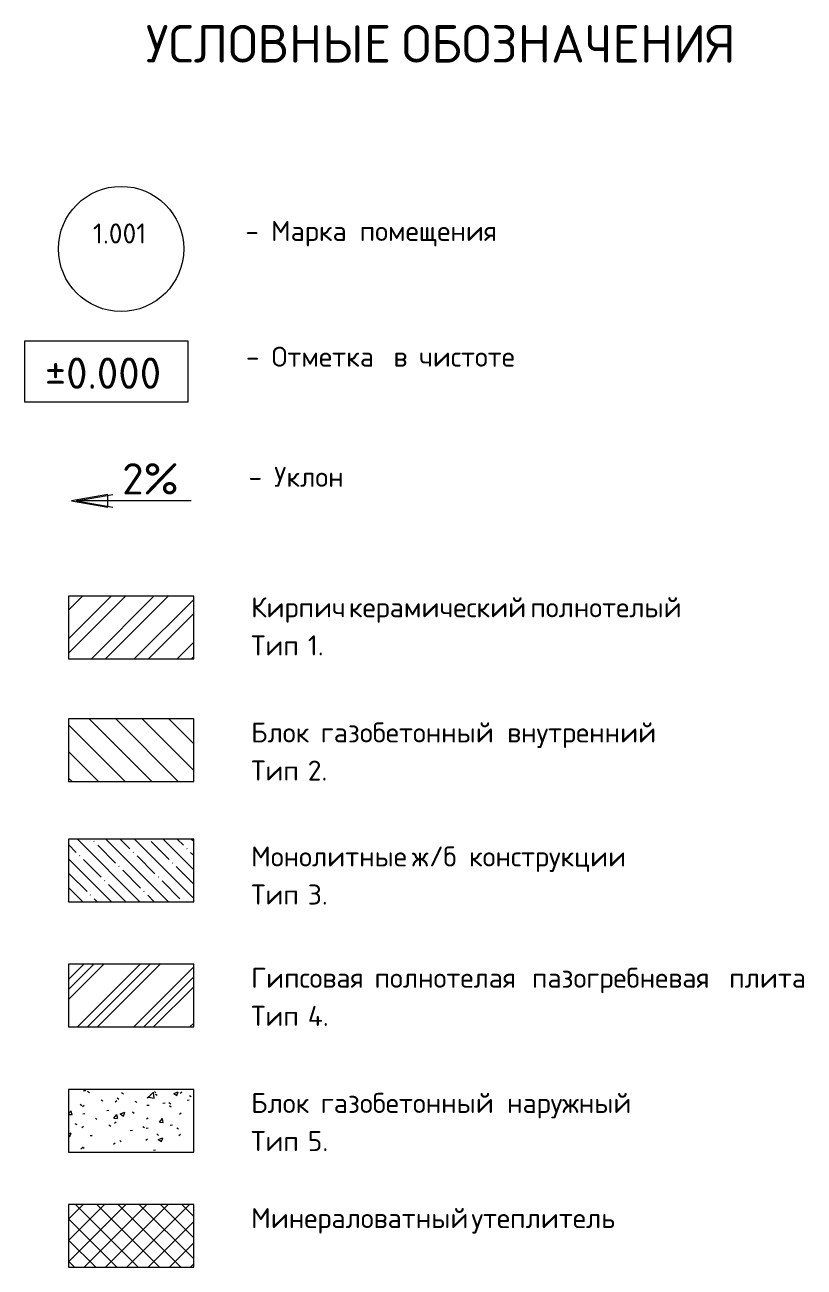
# Model space of a CAD drawing. Header units: millimetres. Extents: x -68946 to 288321, y -402657 to 324925.
# Drawn here: x 171558 to 177781, y -10012 to -86 of the extents above; entities that cross this region are included whole.
import ezdxf

# ---------------------------------------------------------------- set-up
doc = ezdxf.new("R2010")
doc.units = ezdxf.units.MM
for name, color, linetype, lineweight in [('A-DETL-____-OTLN', 250, 'Continuous', 5), ('A-DETL-____-THIN', 250, 'Continuous', 9), ('A-DETL-GENF-OTLN', 250, 'Continuous', 5), ('G-____-____-TEXT', 250, 'Continuous', 9)]:
    doc.layers.add(name, color=color, linetype=linetype, lineweight=lineweight)
doc.styles.add('ISOCPEUR_4', font='isocpeur.ttf', dxfattribs={"height": 300})
doc.styles.add('ISOCPEUR_5', font='isocpeur.ttf', dxfattribs={"height": 8})
doc.styles.add('ISOCPEUR_6', font='isocpeur.ttf', dxfattribs={"height": 3.5})

msp = doc.modelspace()

# ---------------------------------------------------------------- hatches: boundary and pattern name
at = {"layer": 'A-DETL-GENF-OTLN', "lineweight": 5}
h = msp.add_hatch(dxfattribs=at)
h.set_pattern_fill('FP_89', color=50, style=0, pattern_type=2)
h.set_pattern_definition([(45, (160877.77, -22864.1), (-171.074, 171.074), []), (45, (160991.82, -22864.1), (-171.074, 171.074), [])])
h.paths.add_polyline_path([(172906.9322, -5151.6739), (172906.9322, -4651.6739), (171906.9322, -4651.6739), (171906.9322, -5151.6739)])
h = msp.add_hatch(dxfattribs=at)
h.set_pattern_fill('FP_90', color=50, style=0, pattern_type=2)
h.set_pattern_definition([(135, (160877.77, -22864.09), (-106.066, -106.066), [])])
h.paths.add_polyline_path([(172906.9322, -6131.6739), (172906.9322, -5631.6739), (171906.9322, -5631.6739), (171906.9322, -6131.6739)])
h = msp.add_hatch(dxfattribs=at)
h.set_pattern_fill('FP_91', color=50, style=0, pattern_type=2)
h.set_pattern_definition([(135, (160877.77, -22864.09), (-114.0493, -114.0493), []), (135, (160991.82, -22864.09), (-114.0493, -114.0493), [201.612, -40.322, 3.353, -36.97])])
h.paths.add_polyline_path([(172906.9322, -7091.6739), (172906.9322, -6591.6739), (171906.9322, -6591.6739), (171906.9322, -7091.6739)])
h = msp.add_hatch(dxfattribs=at)
h.set_pattern_fill('FP_88', color=50, style=0, pattern_type=2)
h.set_pattern_definition([(45, (160877.77, -22864.1), (-224.5064, 224.5064), []), (45, (160957.14, -22864.1), (0, 449.013), []), (45, (160798.4, -22864.1), (0, 449.013), [])])
h.paths.add_polyline_path([(172906.9322, -8091.6739), (172906.9322, -7591.6739), (171906.9322, -7591.6739), (171906.9322, -8091.6739)])
h = msp.add_hatch(dxfattribs=at)
h.set_pattern_fill('FP_3', color=50, style=0, pattern_type=2)
h.set_pattern_definition([(50, (160877.77, -22864.1), (364.368, -31.8783), [38.1, -419.1]), (355, (160877.77, -22864.1), (-70.486, 382.113), [30.48, -335.28]), (100.451, (160908.13, -22866.75), (293.885, 350.2334), [32.38, -356.18]), (46.184, (160877.77, -22762.5), (542.158, -84.086), [57.15, -628.65]), (96.636, (160922.95, -22769.5), (474.805, 494.855), [48.57, -534.27]), (351.184, (160877.77, -22762.5), (474.81, 494.85), [45.72, -502.92]), (21, (160928.57, -22787.9), (303.2285, -204.5305), [38.1, -419.1]), (326, (160928.57, -22787.9), (123.604, 368.376), [30.48, -335.28]), (71.451, (160953.84, -22804.94), (426.834, 163.843), [32.38, -356.18]), (37.5, (160877.77, -22864.09), (6.17665, 169.11015), [16.764, -314.452, 16.764, -323.596, -336.55]), (37.5, (160877.77, -22864.09), (6.17665, 169.11015), [-671.576, 16.764, -319.786]), (7.5, (160877.77, -22864.1), (133.6389, 200.3615), [16.764, -177.292, 16.764, -306.832, -128.27]), (7.5, (160877.77, -22864.1), (133.6389, 200.3615), [-517.652, 16.764, -111.506]), (327.5, (160764.48, -22864.09), (271.1818, -11.4584), [16.764, -110.236, 16.764, -379.476, -525.78]), (327.5, (160764.48, -22864.09), (271.1818, -11.4584), [-523.24, 16.764, -509.016]), (317.5, (160713.68, -22864.1), (296.2585, 50.8528), [16.764, -148.336, 16.764, -246.38, -373.38]), (317.5, (160713.68, -22864.1), (296.2585, 50.8528), [-428.244, 16.764, -356.616])])
h.paths.add_polyline_path([(172906.9322, -9091.6739), (172906.9322, -8591.6739), (171906.9322, -8591.6739), (171906.9322, -9091.6739)])
h = msp.add_hatch(dxfattribs=at)
h.set_pattern_fill('FP_48', color=50, style=0, pattern_type=2)
h.set_pattern_definition([(135, (160877.77, -22864.09), (-84.8528, -84.8528), []), (225, (160877.77, -22864.09), (84.8528, -84.8528), [])])
h.paths.add_polyline_path([(172906.9322, -10011.6739), (172906.9322, -9511.6739), (171906.9322, -9511.6739), (171906.9322, -10011.6739)])

# ---------------------------------------------------------------- linework, layer by layer
at = {"layer": 'A-DETL-____-OTLN', "lineweight": 13}
for p, q in [((172220.1469, -3838.8219), (171930.3692, -3889.9176)), ((172220.1469, -3941.0132), (172220.1469, -3838.8219)), ((171930.3692, -3889.9176), (172220.1469, -3941.0132)), ((172886.9322, -3889.9176), (171966.9322, -3889.9176))]:
    msp.add_line(p, q, dxfattribs=at)
at = {"layer": 'A-DETL-____-OTLN'}
for q in [(172260.1469, -3838.8219), (172260.1469, -3941.0132)]:
    msp.add_line((171970.3692, -3889.9176), q, dxfattribs=at)
at = {"layer": 'A-DETL-____-THIN'}
for p, q in [((172906.9322, -4651.6739), (171906.9322, -4651.6739)), ((171906.9322, -4651.6739), (171906.9322, -5151.6739)), ((172906.9322, -5151.6739), (172906.9322, -4651.6739)), ((171906.9322, -5151.6739), (172906.9322, -5151.6739)), ((172906.9322, -5631.6739), (171906.9322, -5631.6739)), ((171906.9322, -5631.6739), (171906.9322, -6131.6739)), ((172906.9322, -6131.6739), (172906.9322, -5631.6739)), ((171906.9322, -6131.6739), (172906.9322, -6131.6739)), ((172906.9322, -6591.6739), (171906.9322, -6591.6739)), ((171906.9322, -6591.6739), (171906.9322, -7091.6739)), ((172906.9322, -7091.6739), (172906.9322, -6591.6739)), ((171906.9322, -7091.6739), (172906.9322, -7091.6739)), ((172906.9322, -7591.6739), (171906.9322, -7591.6739)), ((171906.9322, -7591.6739), (171906.9322, -8091.6739)), ((172906.9322, -8091.6739), (172906.9322, -7591.6739)), ((171906.9322, -8091.6739), (172906.9322, -8091.6739)), ((172906.9322, -8591.6739), (171906.9322, -8591.6739)), ((171906.9322, -8591.6739), (171906.9322, -9091.6739)), ((172906.9322, -9091.6739), (172906.9322, -8591.6739)), ((171906.9322, -9091.6739), (172906.9322, -9091.6739)), ((172906.9322, -9511.6739), (171906.9322, -9511.6739)), ((171906.9322, -9511.6739), (171906.9322, -10011.6739)), ((172906.9322, -10011.6739), (172906.9322, -9511.6739)), ((171906.9322, -10011.6739), (172906.9322, -10011.6739))]:
    msp.add_line(p, q, dxfattribs=at)
msp.add_circle((172326.4039, -1876.6456), 500, dxfattribs=at)
at = {"layer": 'G-____-____-TEXT', "color": 70, "flags": 128}
msp.add_lwpolyline([(171558.3048, -2610.5198), (172860.8567, -2610.5198), (172860.8567, -3100.5198), (171558.3048, -3100.5198)], close=True, dxfattribs=at)

# ---------------------------------------------------------------- texts
at = {"layer": 'G-____-____-TEXT', "color": 7, "attachment_point": 1}
for s, insert, char_height, width, style in [('УСЛОВНЫЕ', (172523.8483, -87.7042), 300, 2260.75875, 'ISOCPEUR_6'), ('ОБОЗНАЧЕНИЯ', (174567.7546, -87.7042), 300, 3142.615, 'ISOCPEUR_6'), ('1.001', (172101.5552, -1673.1052), 160, 521.096875, 'ISOCPEUR_4'), ('Марка', (173523.5182, -1653.1052), 160, 745.569375, 'ISOCPEUR_4'), ('- ', (173318.4661, -1653.1052), 160, 248.523125, 'ISOCPEUR_4'), ('помещения', (174231.2786, -1653.1052), 160, 1298.73375, 'ISOCPEUR_4'), ('Отметка', (173528.8465, -2657.4405), 160, 1066.244375, 'ISOCPEUR_4'), (' ±0.000', (171558.3048, -2744.1656), 250, 1354.851875, 'ISOCPEUR_5'), ('- ', (173323.7944, -2657.4405), 160, 248.523125, 'ISOCPEUR_4'), ('\\fISOCPEUR|b0|i0|c204|p34|;в', (174501.1902, -2657.4405), 160, 136.286875, 'ISOCPEUR_4'), ('чистоте', (174706.2423, -2657.4405), 160, 994.0925, 'ISOCPEUR_4'), ('2%', (172335.3088, -3588.3356), 250, 553.164375, 'ISOCPEUR_5'), ('Уклон', (173548.8465, -3617.4405), 160, 697.468125, 'ISOCPEUR_4'), ('- ', (173343.7944, -3617.4405), 160, 248.523125, 'ISOCPEUR_4'), ('Кирпич', (173364.7279, -4659.8538), 160, 833.755, 'ISOCPEUR_4'), ('керамический', (174145.2487, -4659.8538), 160, 1643.459375, 'ISOCPEUR_4'), ('полнотелый', (175593.8425, -4659.8538), 160, 1410.97, 'ISOCPEUR_4'), ('Тип', (173364.7279, -4964.1247), 160, 424.894375, 'ISOCPEUR_4'), (' 1.', (173715.3008, -4964.1247), 160, 264.556875, 'ISOCPEUR_4'), ('Блок', (173364.7279, -5659.8538), 160, 561.18125, 'ISOCPEUR_4'), ('газобетонный', (173920.3529, -5659.8538), 160, 1691.560625, 'ISOCPEUR_4'), ('внутренний', (175408.6341, -5659.8538), 160, 1394.93625, 'ISOCPEUR_4'), ('Тип', (173364.7279, -5964.1247), 160, 424.894375, 'ISOCPEUR_4'), (' 2.', (173715.3008, -5964.1247), 160, 304.64125, 'ISOCPEUR_4'), ('\\fISOCPEUR|b0|i0|c204|p34|;б', (174899.3112, -6650.529), 160, 136.286875, 'ISOCPEUR_4'), ('Монолитные', (173364.7279, -6650.529), 160, 1443.0375, 'ISOCPEUR_4'), ('\\fISOCPEUR|b0|i0|c204|p34|;ж', (174647.957, -6650.529), 160, 168.354375, 'ISOCPEUR_4'), ('\\fISOCPEUR|b0|i0|c204|p34|;/', (174786.8633, -6650.529), 160, 136.286875, 'ISOCPEUR_4'), ('конструкции', (175104.3633, -6650.529), 160, 1523.20625, 'ISOCPEUR_4'), ('Тип', (173364.7279, -6954.7998), 160, 424.894375, 'ISOCPEUR_4'), (' 3.', (173715.3008, -6954.7998), 160, 304.64125, 'ISOCPEUR_4'), ('Гипсовая', (173364.7279, -7619.8538), 160, 1082.278125, 'ISOCPEUR_4'), ('пазогребневая', (175607.0716, -7619.8538), 160, 1795.78, 'ISOCPEUR_4'), ('полнотелая', (174350.3008, -7619.8538), 160, 1410.97, 'ISOCPEUR_4'), ('плита', (177181.3425, -7619.8538), 160, 729.535625, 'ISOCPEUR_4'), ('Тип', (173364.7279, -7924.1247), 160, 424.894375, 'ISOCPEUR_4'), (' 4.', (173715.3008, -7924.1247), 160, 320.675, 'ISOCPEUR_4'), ('Блок', (173364.7279, -8619.8538), 160, 561.18125, 'ISOCPEUR_4'), ('газобетонный', (173920.3529, -8619.8538), 160, 1691.560625, 'ISOCPEUR_4'), ('наружный', (175408.6341, -8619.8538), 160, 1154.43, 'ISOCPEUR_4'), ('Тип', (173364.7279, -8924.1247), 160, 424.894375, 'ISOCPEUR_4'), (' 5.', (173715.3008, -8924.1247), 160, 304.64125, 'ISOCPEUR_4'), ('Минераловатный', (173364.7279, -9539.8538), 160, 2020.2525, 'ISOCPEUR_4'), ('утеплитель', (175124.207, -9539.8538), 160, 1427.00375, 'ISOCPEUR_4')]:
    msp.add_mtext(s, dxfattribs=dict(at, insert=insert, char_height=char_height, width=width, style=style))

doc.saveas('drawing.dxf')
